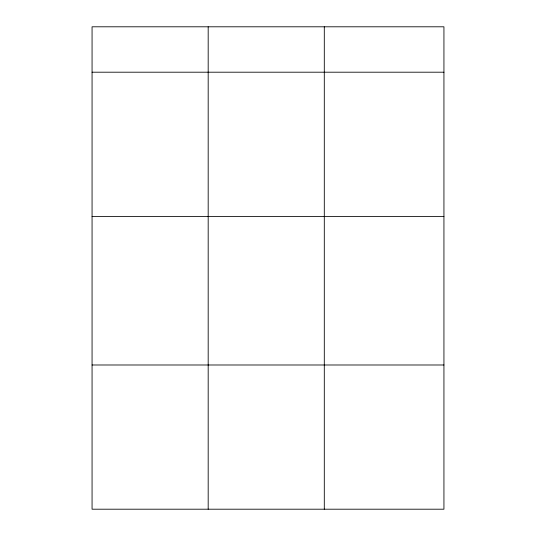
<?xml version="1.0" encoding="UTF-8"?>
<svg xmlns="http://www.w3.org/2000/svg" width="536" height="536" viewBox="0 0 536 536"><rect width="100%" height="100%" fill="white"/><g stroke="black" fill="none" stroke-linecap="round" stroke-linejoin="round"><path stroke-width="0.8" d="M443.935 72.199L443.935 509.2L92.065 509.2L92.065 26.8L443.935 26.8L443.935 72.199L92.065 72.199M92.065 216.41L443.935 216.41M92.065 364.989L443.935 364.989M324.3 26.8L324.3 509.2M208.182 26.8L208.182 509.2"/></g></svg>
